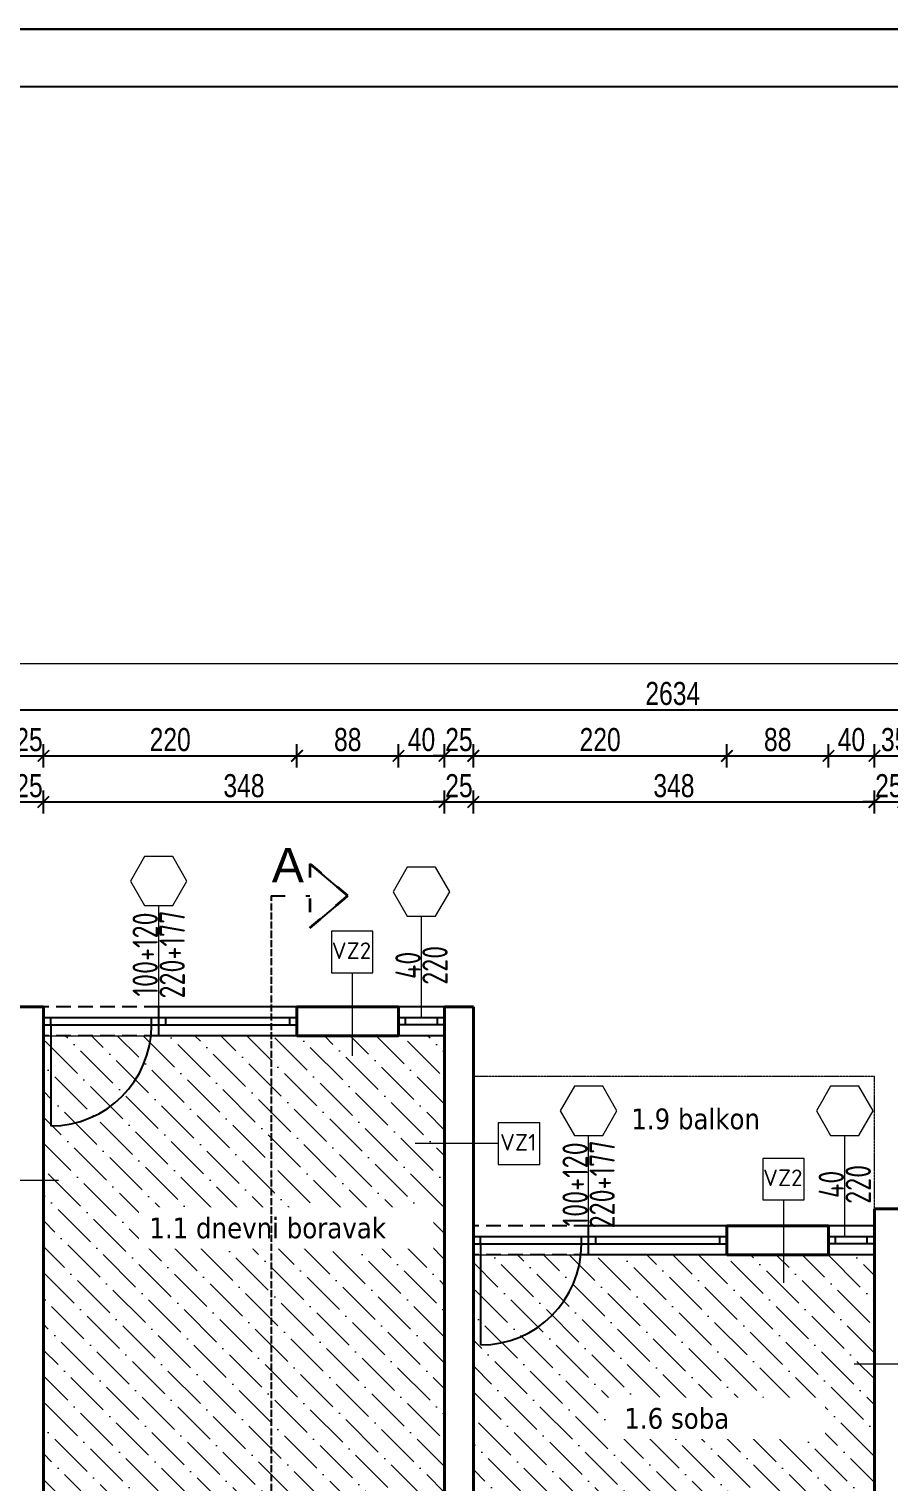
# Model space of a CAD drawing. Header units: millimetres. Extents: x 195897 to 285417, y -229751 to -116129.
# Drawn here: x 215720 to 216466, y -222088 to -220828 of the extents above; entities that cross this region are included whole.
import ezdxf
from ezdxf.enums import TextEntityAlignment as Align

# ---------------------------------------------------------------- set-up
doc = ezdxf.new("R2010")
doc.units = ezdxf.units.MM
doc.header["$PDMODE"] = 2
for name, pattern in [('ACAD_ISO03W100', [30, 12, -18]), ('HIDDEN', [0.375, 0.25, -0.125]), ('HIDDENX2', [19.05, 12.7, -6.35])]:
    doc.linetypes.add(name, pattern=pattern)
doc.layers.get('0').update_dxf_attribs({"lineweight": 0})
doc.layers.get('Defpoints').update_dxf_attribs({"color": 250, "lineweight": 0})
for name, color, linetype, lineweight in [('05-podgled-tanko', 144, 'HIDDEN', 0), ('06-hatch_grijano', 30, 'Continuous', 0), ('07-kote', 70, 'Continuous', 9), ('09-oznaka stavke', 1, 'Continuous', 0), ('5-TX', 113, 'Continuous', 5), ('Kote', 1, 'Continuous', 15), ('TP_01 - 0.50', 1, 'Continuous', 40)]:
    doc.layers.add(name, color=color, linetype=linetype, lineweight=lineweight)
doc.layers.add('Kucni_broj', color=2, linetype='Continuous', plot=False)
doc.layers.add('SAST_Linija sastavnice', color=255, linetype='Continuous', plot=False)
for name, color, linetype in [('TP_Hidden', 8, 'HIDDENX2'), ('TP_Otvori', 8, 'Continuous'), ('TP_Otvori.block', 8, 'Continuous'), ('zidovi', 1, 'Continuous')]:
    doc.layers.add(name, color=color, linetype=linetype)
doc.styles.add('isocpeur', font='isocpeur.ttf')
doc.styles.add('OPIS', font='hrcom.shx', dxfattribs={"width": 0.8, "height": 20})
doc.styles.add('tahoma10', font='tahoma.ttf', dxfattribs={"height": 2})
doc.styles.add('Tekst15', font='arial.ttf', dxfattribs={"height": 15})
doc.dimstyles.new('ISO-25', dxfattribs={"dimtxt": 20, "dimasz": 10, "dimexe": 10, "dimexo": 10, "dimgap": 4, "dimtad": 1, "dimdec": 0, "dimtxsty": 'OPIS', "dimblk": 'ARCHTICK', "dimcen": 10, "dimdle": 10, "dimadec": 0, "dimazin": 0, "dimtfac": 1, "dimtdec": 0, "dimtix": 1, "dimtmove": 0, "dimatfit": 3, "dimldrblk": 'ARCHTICK', "dimfxl": 10, "dimfxlon": 1, "dimarcsym": 0})

# ---------------------------------------------------------------- blocks, each defined once
blk = doc.blocks.new('*U664')
at = {"layer": 'TP_01 - 0.50'}
for p, q in [((0, 0), (0, -30)), ((48, 0), (48, -30))]:
    blk.add_line(p, q, dxfattribs=at)
at = {"layer": 'TP_Otvori'}
for p, q in [((0, 0), (48, 0)), ((0, -11.3), (48, -11.3)), ((7.5, -11.3), (7.5, -18.8)), ((40.5, -11.3), (40.5, -18.8)), ((0, -18.8), (48, -18.8)), ((0, -30), (48, -30))]:
    blk.add_line(p, q, dxfattribs=at)
blk = doc.blocks.new('_ArchTick')
at = {"color": 0, "linetype": 'ByBlock', "lineweight": 0, "const_width": 0.15}
blk.add_lwpolyline([(-0.5, -0.5), (0.5, 0.5)], dxfattribs=at)
blk = doc.blocks.new('*D735')
at = {"layer": '07-kote', "color": 0, "linetype": 'Continuous', "lineweight": -2, "ltscale": 0.5, "transparency": 16777216}
for p, q in [((215707.4, -221508.2), (215707.4, -221488.2)), ((215732.4, -221508.2), (215732.4, -221488.2)), ((215707.4, -221498.2), (215697.4, -221498.2)), ((215707.4, -221498.2), (215732.4, -221498.2)), ((215732.4, -221498.2), (215742.4, -221498.2))]:
    blk.add_line(p, q, dxfattribs=at)
at = {"layer": 'Defpoints', "color": 0, "linetype": 'Continuous', "ltscale": 0.5, "transparency": 16777216}
for p in [(215732.4, -221498.2), (215707.4, -221635.7), (215732.4, -221635.7)]:
    blk.add_point(p, dxfattribs=at)
at = {"layer": '07-kote', "color": 0, "linetype": 'Continuous', "lineweight": -2, "ltscale": 0.5, "transparency": 16777216, "xscale": 10, "yscale": 10, "zscale": 10}
blk.add_blockref('_ArchTick', (215707.4, -221498.2), dxfattribs=at)
at = {"layer": '07-kote', "color": 0, "linetype": 'Continuous', "lineweight": -2, "ltscale": 0.5, "transparency": 16777216, "xscale": 10, "yscale": 10, "zscale": 10, "rotation": 180}
blk.add_blockref('_ArchTick', (215732.4, -221498.2), dxfattribs=at)
at = {"layer": '07-kote', "color": 0, "linetype": 'Continuous', "lineweight": 15, "ltscale": 0.5, "transparency": 16777216, "insert": (215719.9, -221484.2), "char_height": 20, "attachment_point": 5, "style": 'OPIS'}
blk.add_mtext('25', dxfattribs=at)
blk = doc.blocks.new('*D736')
at = {"layer": '07-kote', "color": 0, "linetype": 'Continuous', "lineweight": -2, "ltscale": 0.5, "transparency": 16777216}
for p, q in [((215732.4, -221508.2), (215732.4, -221488.2)), ((216080.4, -221508.2), (216080.4, -221488.2)), ((215722.4, -221498.2), (216090.4, -221498.2))]:
    blk.add_line(p, q, dxfattribs=at)
at = {"layer": 'Defpoints', "color": 0, "linetype": 'Continuous', "ltscale": 0.5, "transparency": 16777216}
for p in [(216080.4, -221498.2), (215732.4, -221635.7), (216080.4, -221635.7)]:
    blk.add_point(p, dxfattribs=at)
at = {"layer": '07-kote', "color": 0, "linetype": 'Continuous', "lineweight": -2, "ltscale": 0.5, "transparency": 16777216, "xscale": 10, "yscale": 10, "zscale": 10, "rotation": 180}
blk.add_blockref('_ArchTick', (215732.4, -221498.2), dxfattribs=at)
at = {"layer": '07-kote', "color": 0, "linetype": 'Continuous', "lineweight": -2, "ltscale": 0.5, "transparency": 16777216, "xscale": 10, "yscale": 10, "zscale": 10}
blk.add_blockref('_ArchTick', (216080.4, -221498.2), dxfattribs=at)
at = {"layer": '07-kote', "color": 0, "linetype": 'Continuous', "lineweight": 15, "ltscale": 0.5, "transparency": 16777216, "insert": (215906.4, -221484.2), "char_height": 20, "attachment_point": 5, "style": 'OPIS'}
blk.add_mtext('348', dxfattribs=at)
blk = doc.blocks.new('*D737')
at = {"layer": '07-kote', "color": 0, "linetype": 'Continuous', "lineweight": -2, "ltscale": 0.5, "transparency": 16777216}
for p, q in [((216080.4, -221508.2), (216080.4, -221488.2)), ((216105.4, -221508.2), (216105.4, -221488.2)), ((216080.4, -221498.2), (216070.4, -221498.2)), ((216080.4, -221498.2), (216105.4, -221498.2)), ((216105.4, -221498.2), (216115.4, -221498.2))]:
    blk.add_line(p, q, dxfattribs=at)
at = {"layer": 'Defpoints', "color": 0, "linetype": 'Continuous', "ltscale": 0.5, "transparency": 16777216}
for p in [(216105.4, -221498.2), (216080.4, -221635.7), (216105.4, -221635.7)]:
    blk.add_point(p, dxfattribs=at)
at = {"layer": '07-kote', "color": 0, "linetype": 'Continuous', "lineweight": -2, "ltscale": 0.5, "transparency": 16777216, "xscale": 10, "yscale": 10, "zscale": 10}
blk.add_blockref('_ArchTick', (216080.4, -221498.2), dxfattribs=at)
at = {"layer": '07-kote', "color": 0, "linetype": 'Continuous', "lineweight": -2, "ltscale": 0.5, "transparency": 16777216, "xscale": 10, "yscale": 10, "zscale": 10, "rotation": 180}
blk.add_blockref('_ArchTick', (216105.4, -221498.2), dxfattribs=at)
at = {"layer": '07-kote', "color": 0, "linetype": 'Continuous', "lineweight": 15, "ltscale": 0.5, "transparency": 16777216, "insert": (216092.9, -221484.2), "char_height": 20, "attachment_point": 5, "style": 'OPIS'}
blk.add_mtext('25', dxfattribs=at)
blk = doc.blocks.new('*D738')
at = {"layer": '07-kote', "color": 0, "linetype": 'Continuous', "lineweight": -2, "ltscale": 0.5, "transparency": 16777216}
for p, q in [((216105.4, -221508.2), (216105.4, -221488.2)), ((216453.4, -221508.2), (216453.4, -221488.2)), ((216095.4, -221498.2), (216463.4, -221498.2))]:
    blk.add_line(p, q, dxfattribs=at)
at = {"layer": 'Defpoints', "color": 0, "linetype": 'Continuous', "ltscale": 0.5, "transparency": 16777216}
for p in [(216453.4, -221498.2), (216105.4, -221635.7), (216453.4, -221697.7)]:
    blk.add_point(p, dxfattribs=at)
at = {"layer": '07-kote', "color": 0, "linetype": 'Continuous', "lineweight": -2, "ltscale": 0.5, "transparency": 16777216, "xscale": 10, "yscale": 10, "zscale": 10, "rotation": 180}
blk.add_blockref('_ArchTick', (216105.4, -221498.2), dxfattribs=at)
at = {"layer": '07-kote', "color": 0, "linetype": 'Continuous', "lineweight": -2, "ltscale": 0.5, "transparency": 16777216, "xscale": 10, "yscale": 10, "zscale": 10}
blk.add_blockref('_ArchTick', (216453.4, -221498.2), dxfattribs=at)
at = {"layer": '07-kote', "color": 0, "linetype": 'Continuous', "lineweight": 15, "ltscale": 0.5, "transparency": 16777216, "insert": (216279.4, -221484.2), "char_height": 20, "attachment_point": 5, "style": 'OPIS'}
blk.add_mtext('348', dxfattribs=at)
blk = doc.blocks.new('*D739')
at = {"layer": '07-kote', "color": 0, "linetype": 'Continuous', "lineweight": -2, "ltscale": 0.5, "transparency": 16777216}
for p, q in [((216453.4, -221508.2), (216453.4, -221488.2)), ((216478.4, -221508.2), (216478.4, -221488.2)), ((216453.4, -221498.2), (216443.4, -221498.2)), ((216453.4, -221498.2), (216478.4, -221498.2)), ((216478.4, -221498.2), (216488.4, -221498.2))]:
    blk.add_line(p, q, dxfattribs=at)
at = {"layer": 'Defpoints', "color": 0, "linetype": 'Continuous', "ltscale": 0.5, "transparency": 16777216}
for p in [(216478.4, -221498.2), (216453.4, -221697.7), (216478.4, -221697.7)]:
    blk.add_point(p, dxfattribs=at)
at = {"layer": '07-kote', "color": 0, "linetype": 'Continuous', "lineweight": -2, "ltscale": 0.5, "transparency": 16777216, "xscale": 10, "yscale": 10, "zscale": 10}
blk.add_blockref('_ArchTick', (216453.4, -221498.2), dxfattribs=at)
at = {"layer": '07-kote', "color": 0, "linetype": 'Continuous', "lineweight": -2, "ltscale": 0.5, "transparency": 16777216, "xscale": 10, "yscale": 10, "zscale": 10, "rotation": 180}
blk.add_blockref('_ArchTick', (216478.4, -221498.2), dxfattribs=at)
at = {"layer": '07-kote', "color": 0, "linetype": 'Continuous', "lineweight": 15, "ltscale": 0.5, "transparency": 16777216, "insert": (216465.9, -221484.2), "char_height": 20, "attachment_point": 5, "style": 'OPIS'}
blk.add_mtext('25', dxfattribs=at)
blk = doc.blocks.new('*D799')
at = {"layer": '07-kote', "color": 0, "linetype": 'Continuous', "lineweight": -2, "ltscale": 0.5, "transparency": 16777216}
for p, q in [((215707.4, -221468.2), (215707.4, -221448.2)), ((215732.4, -221468.2), (215732.4, -221448.2)), ((215707.4, -221458.2), (215697.4, -221458.2)), ((215707.4, -221458.2), (215732.4, -221458.2)), ((215732.4, -221458.2), (215742.4, -221458.2))]:
    blk.add_line(p, q, dxfattribs=at)
at = {"layer": 'Defpoints', "color": 0, "linetype": 'Continuous', "ltscale": 0.5, "transparency": 16777216}
for p in [(215732.4, -221458.2), (215707.4, -221645.8), (215732.4, -221645.8)]:
    blk.add_point(p, dxfattribs=at)
at = {"layer": '07-kote', "color": 0, "linetype": 'Continuous', "lineweight": -2, "ltscale": 0.5, "transparency": 16777216, "xscale": 10, "yscale": 10, "zscale": 10}
blk.add_blockref('_ArchTick', (215707.4, -221458.2), dxfattribs=at)
at = {"layer": '07-kote', "color": 0, "linetype": 'Continuous', "lineweight": -2, "ltscale": 0.5, "transparency": 16777216, "xscale": 10, "yscale": 10, "zscale": 10, "rotation": 180}
blk.add_blockref('_ArchTick', (215732.4, -221458.2), dxfattribs=at)
at = {"layer": '07-kote', "color": 0, "linetype": 'Continuous', "lineweight": 15, "ltscale": 0.5, "transparency": 16777216, "insert": (215719.9, -221444.2), "char_height": 20, "attachment_point": 5, "style": 'OPIS'}
blk.add_mtext('25', dxfattribs=at)
blk = doc.blocks.new('*D800')
at = {"layer": '07-kote', "color": 0, "linetype": 'Continuous', "lineweight": -2, "ltscale": 0.5, "transparency": 16777216}
for p, q in [((215732.4, -221468.2), (215732.4, -221448.2)), ((215952.4, -221468.2), (215952.4, -221448.2)), ((215722.4, -221458.2), (215962.4, -221458.2))]:
    blk.add_line(p, q, dxfattribs=at)
at = {"layer": 'Defpoints', "color": 0, "linetype": 'Continuous', "ltscale": 0.5, "transparency": 16777216}
for p in [(215952.4, -221458.2), (215732.4, -221645.8), (215952.4, -221722.8)]:
    blk.add_point(p, dxfattribs=at)
at = {"layer": '07-kote', "color": 0, "linetype": 'Continuous', "lineweight": -2, "ltscale": 0.5, "transparency": 16777216, "xscale": 10, "yscale": 10, "zscale": 10, "rotation": 180}
blk.add_blockref('_ArchTick', (215732.4, -221458.2), dxfattribs=at)
at = {"layer": '07-kote', "color": 0, "linetype": 'Continuous', "lineweight": -2, "ltscale": 0.5, "transparency": 16777216, "xscale": 10, "yscale": 10, "zscale": 10}
blk.add_blockref('_ArchTick', (215952.4, -221458.2), dxfattribs=at)
at = {"layer": '07-kote', "color": 0, "linetype": 'Continuous', "lineweight": 15, "ltscale": 0.5, "transparency": 16777216, "insert": (215842.4, -221444.2), "char_height": 20, "attachment_point": 5, "style": 'OPIS'}
blk.add_mtext('220', dxfattribs=at)
blk = doc.blocks.new('*D801')
at = {"layer": '07-kote', "color": 0, "linetype": 'Continuous', "lineweight": -2, "ltscale": 0.5, "transparency": 16777216}
for p, q in [((215952.4, -221468.2), (215952.4, -221448.2)), ((216040.4, -221468.2), (216040.4, -221448.2)), ((215942.4, -221458.2), (216050.4, -221458.2))]:
    blk.add_line(p, q, dxfattribs=at)
at = {"layer": 'Defpoints', "color": 0, "linetype": 'Continuous', "ltscale": 0.5, "transparency": 16777216}
for p in [(216040.4, -221458.2), (215952.4, -221722.8), (216040.4, -221722.8)]:
    blk.add_point(p, dxfattribs=at)
at = {"layer": '07-kote', "color": 0, "linetype": 'Continuous', "lineweight": -2, "ltscale": 0.5, "transparency": 16777216, "xscale": 10, "yscale": 10, "zscale": 10, "rotation": 180}
blk.add_blockref('_ArchTick', (215952.4, -221458.2), dxfattribs=at)
at = {"layer": '07-kote', "color": 0, "linetype": 'Continuous', "lineweight": -2, "ltscale": 0.5, "transparency": 16777216, "xscale": 10, "yscale": 10, "zscale": 10}
blk.add_blockref('_ArchTick', (216040.4, -221458.2), dxfattribs=at)
at = {"layer": '07-kote', "color": 0, "linetype": 'Continuous', "lineweight": 15, "ltscale": 0.5, "transparency": 16777216, "insert": (215996.4, -221444.2), "char_height": 20, "attachment_point": 5, "style": 'OPIS'}
blk.add_mtext('88', dxfattribs=at)
blk = doc.blocks.new('*D802')
at = {"layer": '07-kote', "color": 0, "linetype": 'Continuous', "lineweight": -2, "ltscale": 0.5, "transparency": 16777216}
for p, q in [((216040.4, -221468.2), (216040.4, -221448.2)), ((216080.4, -221468.2), (216080.4, -221448.2)), ((216030.4, -221458.2), (216090.4, -221458.2))]:
    blk.add_line(p, q, dxfattribs=at)
at = {"layer": 'Defpoints', "color": 0, "linetype": 'Continuous', "ltscale": 0.5, "transparency": 16777216}
for p in [(216080.4, -221458.2), (216080.4, -221645.8), (216040.4, -221722.8)]:
    blk.add_point(p, dxfattribs=at)
at = {"layer": '07-kote', "color": 0, "linetype": 'Continuous', "lineweight": -2, "ltscale": 0.5, "transparency": 16777216, "xscale": 10, "yscale": 10, "zscale": 10, "rotation": 180}
blk.add_blockref('_ArchTick', (216040.4, -221458.2), dxfattribs=at)
at = {"layer": '07-kote', "color": 0, "linetype": 'Continuous', "lineweight": -2, "ltscale": 0.5, "transparency": 16777216, "xscale": 10, "yscale": 10, "zscale": 10}
blk.add_blockref('_ArchTick', (216080.4, -221458.2), dxfattribs=at)
at = {"layer": '07-kote', "color": 0, "linetype": 'Continuous', "lineweight": 15, "ltscale": 0.5, "transparency": 16777216, "insert": (216060.4, -221444.2), "char_height": 20, "attachment_point": 5, "style": 'OPIS'}
blk.add_mtext('40', dxfattribs=at)
blk = doc.blocks.new('*D803')
at = {"layer": '07-kote', "color": 0, "linetype": 'Continuous', "lineweight": -2, "ltscale": 0.5, "transparency": 16777216}
for p, q in [((216080.4, -221468.2), (216080.4, -221448.2)), ((216105.4, -221468.2), (216105.4, -221448.2)), ((216080.4, -221458.2), (216070.4, -221458.2)), ((216080.4, -221458.2), (216105.4, -221458.2)), ((216105.4, -221458.2), (216115.4, -221458.2))]:
    blk.add_line(p, q, dxfattribs=at)
at = {"layer": 'Defpoints', "color": 0, "linetype": 'Continuous', "ltscale": 0.5, "transparency": 16777216}
for p in [(216105.4, -221458.2), (216080.4, -221645.8), (216105.4, -221645.8)]:
    blk.add_point(p, dxfattribs=at)
at = {"layer": '07-kote', "color": 0, "linetype": 'Continuous', "lineweight": -2, "ltscale": 0.5, "transparency": 16777216, "xscale": 10, "yscale": 10, "zscale": 10}
blk.add_blockref('_ArchTick', (216080.4, -221458.2), dxfattribs=at)
at = {"layer": '07-kote', "color": 0, "linetype": 'Continuous', "lineweight": -2, "ltscale": 0.5, "transparency": 16777216, "xscale": 10, "yscale": 10, "zscale": 10, "rotation": 180}
blk.add_blockref('_ArchTick', (216105.4, -221458.2), dxfattribs=at)
at = {"layer": '07-kote', "color": 0, "linetype": 'Continuous', "lineweight": 15, "ltscale": 0.5, "transparency": 16777216, "insert": (216092.9, -221444.2), "char_height": 20, "attachment_point": 5, "style": 'OPIS'}
blk.add_mtext('25', dxfattribs=at)
blk = doc.blocks.new('*D804')
at = {"layer": '07-kote', "color": 0, "linetype": 'Continuous', "lineweight": -2, "ltscale": 0.5, "transparency": 16777216}
for p, q in [((216453.4, -221468.2), (216453.4, -221448.2)), ((216488.4, -221468.2), (216488.4, -221448.2)), ((216443.4, -221458.2), (216498.4, -221458.2))]:
    blk.add_line(p, q, dxfattribs=at)
at = {"layer": 'Defpoints', "color": 0, "linetype": 'Continuous', "ltscale": 0.5, "transparency": 16777216}
for p in [(216488.4, -221458.2), (216453.4, -221707.8), (216488.4, -222058)]:
    blk.add_point(p, dxfattribs=at)
at = {"layer": '07-kote', "color": 0, "linetype": 'Continuous', "lineweight": -2, "ltscale": 0.5, "transparency": 16777216, "xscale": 10, "yscale": 10, "zscale": 10, "rotation": 180}
blk.add_blockref('_ArchTick', (216453.4, -221458.2), dxfattribs=at)
at = {"layer": '07-kote', "color": 0, "linetype": 'Continuous', "lineweight": -2, "ltscale": 0.5, "transparency": 16777216, "xscale": 10, "yscale": 10, "zscale": 10}
blk.add_blockref('_ArchTick', (216488.4, -221458.2), dxfattribs=at)
at = {"layer": '07-kote', "color": 0, "linetype": 'Continuous', "lineweight": 15, "ltscale": 0.5, "transparency": 16777216, "insert": (216470.9, -221444.2), "char_height": 20, "attachment_point": 5, "style": 'OPIS'}
blk.add_mtext('35', dxfattribs=at)
blk = doc.blocks.new('*D1176')
at = {"layer": '07-kote', "color": 0, "linetype": 'ByBlock', "lineweight": -2, "ltscale": 5, "transparency": 16777216}
for p, q in [((216105.4, -221468.2), (216105.4, -221448.2)), ((216325.4, -221468.2), (216325.4, -221448.2)), ((216095.4, -221458.2), (216335.4, -221458.2))]:
    blk.add_line(p, q, dxfattribs=at)
at = {"layer": 'Defpoints', "color": 0, "linetype": 'ByBlock', "ltscale": 5, "transparency": 16777216}
for p in [(216325.4, -221458.2), (216105.4, -221645.8), (216325.4, -221866)]:
    blk.add_point(p, dxfattribs=at)
at = {"layer": '07-kote', "color": 0, "linetype": 'ByBlock', "lineweight": -2, "ltscale": 5, "transparency": 16777216, "xscale": 10, "yscale": 10, "zscale": 10, "rotation": 180}
blk.add_blockref('_ArchTick', (216105.4, -221458.2), dxfattribs=at)
at = {"layer": '07-kote', "color": 0, "linetype": 'ByBlock', "lineweight": -2, "ltscale": 5, "transparency": 16777216, "xscale": 10, "yscale": 10, "zscale": 10}
blk.add_blockref('_ArchTick', (216325.4, -221458.2), dxfattribs=at)
at = {"layer": '07-kote', "color": 0, "linetype": 'ByBlock', "ltscale": 5, "transparency": 16777216, "insert": (216215.4, -221444.2), "char_height": 20, "attachment_point": 5, "style": 'OPIS'}
blk.add_mtext('220', dxfattribs=at)
blk = doc.blocks.new('*D1177')
at = {"layer": '07-kote', "color": 0, "linetype": 'ByBlock', "lineweight": -2, "ltscale": 5, "transparency": 16777216}
for p, q in [((216325.4, -221468.2), (216325.4, -221448.2)), ((216413.4, -221468.2), (216413.4, -221448.2)), ((216315.4, -221458.2), (216423.4, -221458.2))]:
    blk.add_line(p, q, dxfattribs=at)
at = {"layer": 'Defpoints', "color": 0, "linetype": 'ByBlock', "ltscale": 5, "transparency": 16777216}
for p in [(216413.4, -221458.2), (216325.4, -221866), (216413.4, -221866)]:
    blk.add_point(p, dxfattribs=at)
at = {"layer": '07-kote', "color": 0, "linetype": 'ByBlock', "lineweight": -2, "ltscale": 5, "transparency": 16777216, "xscale": 10, "yscale": 10, "zscale": 10, "rotation": 180}
blk.add_blockref('_ArchTick', (216325.4, -221458.2), dxfattribs=at)
at = {"layer": '07-kote', "color": 0, "linetype": 'ByBlock', "lineweight": -2, "ltscale": 5, "transparency": 16777216, "xscale": 10, "yscale": 10, "zscale": 10}
blk.add_blockref('_ArchTick', (216413.4, -221458.2), dxfattribs=at)
at = {"layer": '07-kote', "color": 0, "linetype": 'ByBlock', "ltscale": 5, "transparency": 16777216, "insert": (216369.4, -221444.2), "char_height": 20, "attachment_point": 5, "style": 'OPIS'}
blk.add_mtext('88', dxfattribs=at)
blk = doc.blocks.new('*D1178')
at = {"layer": '07-kote', "color": 0, "linetype": 'ByBlock', "lineweight": -2, "ltscale": 5, "transparency": 16777216}
for p, q in [((216413.4, -221468.2), (216413.4, -221448.2)), ((216453.4, -221468.2), (216453.4, -221448.2)), ((216403.4, -221458.2), (216463.4, -221458.2))]:
    blk.add_line(p, q, dxfattribs=at)
at = {"layer": 'Defpoints', "color": 0, "linetype": 'ByBlock', "ltscale": 5, "transparency": 16777216}
for p in [(216453.4, -221458.2), (216453.4, -221858.5), (216413.4, -221866)]:
    blk.add_point(p, dxfattribs=at)
at = {"layer": '07-kote', "color": 0, "linetype": 'ByBlock', "lineweight": -2, "ltscale": 5, "transparency": 16777216, "xscale": 10, "yscale": 10, "zscale": 10, "rotation": 180}
blk.add_blockref('_ArchTick', (216413.4, -221458.2), dxfattribs=at)
at = {"layer": '07-kote', "color": 0, "linetype": 'ByBlock', "lineweight": -2, "ltscale": 5, "transparency": 16777216, "xscale": 10, "yscale": 10, "zscale": 10}
blk.add_blockref('_ArchTick', (216453.4, -221458.2), dxfattribs=at)
at = {"layer": '07-kote', "color": 0, "linetype": 'ByBlock', "ltscale": 5, "transparency": 16777216, "insert": (216433.4, -221444.2), "char_height": 20, "attachment_point": 5, "style": 'OPIS'}
blk.add_mtext('40', dxfattribs=at)
blk = doc.blocks.new('*D1183')
at = {"layer": '07-kote', "color": 0, "linetype": 'ByBlock', "lineweight": -2, "ltscale": 5, "transparency": 16777216}
for p, q in [((214951.4, -221418.2), (217605.4, -221418.2)), ((214961.4, -221428.2), (214961.4, -221408.2)), ((217595.4, -221428.2), (217595.4, -221408.2))]:
    blk.add_line(p, q, dxfattribs=at)
at = {"layer": 'Defpoints', "color": 0, "linetype": 'ByBlock', "ltscale": 5, "transparency": 16777216}
for p in [(217595.4, -221418.2), (214961.4, -222184), (217595.4, -222184)]:
    blk.add_point(p, dxfattribs=at)
at = {"layer": '07-kote', "color": 0, "linetype": 'ByBlock', "lineweight": -2, "ltscale": 5, "transparency": 16777216, "xscale": 10, "yscale": 10, "zscale": 10, "rotation": 180}
blk.add_blockref('_ArchTick', (214961.4, -221418.2), dxfattribs=at)
at = {"layer": '07-kote', "color": 0, "linetype": 'ByBlock', "lineweight": -2, "ltscale": 5, "transparency": 16777216, "xscale": 10, "yscale": 10, "zscale": 10}
blk.add_blockref('_ArchTick', (217595.4, -221418.2), dxfattribs=at)
at = {"layer": '07-kote', "color": 0, "linetype": 'ByBlock', "ltscale": 5, "transparency": 16777216, "insert": (216278.4, -221404.2), "char_height": 20, "attachment_point": 5, "style": 'OPIS'}
blk.add_mtext('2634', dxfattribs=at)
blk = doc.blocks.new('*D1216')
at = {"layer": '07-kote', "color": 0, "linetype": 'ByBlock', "lineweight": -2, "ltscale": 5, "transparency": 16777216}
for p, q in [((217851, -221676), (217851, -221666)), ((217841, -221676), (217861, -221676)), ((217851, -221676), (217851, -221701)), ((217841, -221701), (217861, -221701)), ((217851, -221701), (217851, -221711))]:
    blk.add_line(p, q, dxfattribs=at)
at = {"layer": 'Defpoints', "color": 0, "linetype": 'ByBlock', "ltscale": 5, "transparency": 16777216}
for p in [(216040.4, -221676), (216040.4, -221701), (217851, -221701)]:
    blk.add_point(p, dxfattribs=at)
at = {"layer": '07-kote', "color": 0, "linetype": 'ByBlock', "lineweight": -2, "ltscale": 5, "transparency": 16777216, "xscale": 10, "yscale": 10, "zscale": 10}
for p, rotation in [((217851, -221676), 270), ((217851, -221701), 90)]:
    blk.add_blockref('_ArchTick', p, dxfattribs=dict(at, rotation=rotation))
at = {"layer": '07-kote', "color": 0, "linetype": 'ByBlock', "ltscale": 5, "transparency": 16777216, "insert": (217837, -221688.5), "char_height": 20, "attachment_point": 5, "rotation": 90, "style": 'OPIS'}
blk.add_mtext('25', dxfattribs=at)
blk = doc.blocks.new('*D1217')
at = {"layer": '07-kote', "color": 0, "linetype": 'ByBlock', "lineweight": -2, "ltscale": 5, "transparency": 16777216}
for p, q in [((217851, -221691), (217851, -221876)), ((217841, -221701), (217861, -221701)), ((217841, -221866), (217861, -221866))]:
    blk.add_line(p, q, dxfattribs=at)
at = {"layer": 'Defpoints', "color": 0, "linetype": 'ByBlock', "ltscale": 5, "transparency": 16777216}
for p in [(216040.4, -221701), (216413.4, -221866), (217851, -221866)]:
    blk.add_point(p, dxfattribs=at)
at = {"layer": '07-kote', "color": 0, "linetype": 'ByBlock', "lineweight": -2, "ltscale": 5, "transparency": 16777216, "xscale": 10, "yscale": 10, "zscale": 10}
for p, rotation in [((217851, -221701), 90), ((217851, -221866), 270)]:
    blk.add_blockref('_ArchTick', p, dxfattribs=dict(at, rotation=rotation))
at = {"layer": '07-kote', "color": 0, "linetype": 'ByBlock', "ltscale": 5, "transparency": 16777216, "insert": (217837, -221783.5), "char_height": 20, "attachment_point": 5, "rotation": 90, "style": 'OPIS'}
blk.add_mtext('165', dxfattribs=at)
blk = doc.blocks.new('*D1218')
at = {"layer": '07-kote', "color": 0, "linetype": 'ByBlock', "lineweight": -2, "ltscale": 5, "transparency": 16777216}
for p, q in [((217851, -221866), (217851, -221856)), ((217841, -221866), (217861, -221866)), ((217851, -221866), (217851, -221891)), ((217841, -221891), (217861, -221891)), ((217851, -221891), (217851, -221901))]:
    blk.add_line(p, q, dxfattribs=at)
at = {"layer": 'Defpoints', "color": 0, "linetype": 'ByBlock', "ltscale": 5, "transparency": 16777216}
for p in [(216413.4, -221866), (216413.4, -221891), (217851, -221891)]:
    blk.add_point(p, dxfattribs=at)
at = {"layer": '07-kote', "color": 0, "linetype": 'ByBlock', "lineweight": -2, "ltscale": 5, "transparency": 16777216, "xscale": 10, "yscale": 10, "zscale": 10}
for p, rotation in [((217851, -221866), 270), ((217851, -221891), 90)]:
    blk.add_blockref('_ArchTick', p, dxfattribs=dict(at, rotation=rotation))
at = {"layer": '07-kote', "color": 0, "linetype": 'ByBlock', "ltscale": 5, "transparency": 16777216, "insert": (217837, -221878.5), "char_height": 20, "attachment_point": 5, "rotation": 90, "style": 'OPIS'}
blk.add_mtext('25', dxfattribs=at)
blk = doc.blocks.new('*D1219')
at = {"layer": '07-kote', "color": 0, "linetype": 'ByBlock', "lineweight": -2, "ltscale": 5, "transparency": 16777216}
for p, q in [((217851, -221881), (217851, -221972)), ((217841, -221891), (217861, -221891)), ((217841, -221962), (217861, -221962))]:
    blk.add_line(p, q, dxfattribs=at)
at = {"layer": 'Defpoints', "color": 0, "linetype": 'ByBlock', "ltscale": 5, "transparency": 16777216}
for p in [(216413.4, -221891), (217071.4, -221962), (217851, -221962)]:
    blk.add_point(p, dxfattribs=at)
at = {"layer": '07-kote', "color": 0, "linetype": 'ByBlock', "lineweight": -2, "ltscale": 5, "transparency": 16777216, "xscale": 10, "yscale": 10, "zscale": 10}
for p, rotation in [((217851, -221891), 90), ((217851, -221962), 270)]:
    blk.add_blockref('_ArchTick', p, dxfattribs=dict(at, rotation=rotation))
at = {"layer": '07-kote', "color": 0, "linetype": 'ByBlock', "ltscale": 5, "transparency": 16777216, "insert": (217837, -221926.5), "char_height": 20, "attachment_point": 5, "rotation": 90, "style": 'OPIS'}
blk.add_mtext('71', dxfattribs=at)
blk = doc.blocks.new('*D1231')
at = {"layer": '07-kote', "color": 0, "linetype": 'ByBlock', "lineweight": -2, "ltscale": 5, "transparency": 16777216}
for p, q in [((217891, -221666), (217891, -221876)), ((217881, -221676), (217901, -221676)), ((217881, -221866), (217901, -221866))]:
    blk.add_line(p, q, dxfattribs=at)
at = {"layer": 'Defpoints', "color": 0, "linetype": 'ByBlock', "ltscale": 5, "transparency": 16777216}
for p in [(216105.4, -221676), (216105.4, -221866), (217891, -221866)]:
    blk.add_point(p, dxfattribs=at)
at = {"layer": '07-kote', "color": 0, "linetype": 'ByBlock', "lineweight": -2, "ltscale": 5, "transparency": 16777216, "xscale": 10, "yscale": 10, "zscale": 10}
for p, rotation in [((217891, -221676), 90), ((217891, -221866), 270)]:
    blk.add_blockref('_ArchTick', p, dxfattribs=dict(at, rotation=rotation))
at = {"layer": '07-kote', "color": 0, "linetype": 'ByBlock', "ltscale": 5, "transparency": 16777216, "insert": (217877, -221771), "char_height": 20, "attachment_point": 5, "rotation": 90, "style": 'OPIS'}
blk.add_mtext('190', dxfattribs=at)
blk = doc.blocks.new('*D1232')
at = {"layer": '07-kote', "color": 0, "linetype": 'ByBlock', "lineweight": -2, "ltscale": 5, "transparency": 16777216}
for p, q in [((217891, -221856), (217891, -222068)), ((217881, -221866), (217901, -221866)), ((217881, -222058), (217901, -222058))]:
    blk.add_line(p, q, dxfattribs=at)
at = {"layer": 'Defpoints', "color": 0, "linetype": 'ByBlock', "ltscale": 5, "transparency": 16777216}
for p in [(216105.4, -221866), (216478.4, -222058), (217891, -222058)]:
    blk.add_point(p, dxfattribs=at)
at = {"layer": '07-kote', "color": 0, "linetype": 'ByBlock', "lineweight": -2, "ltscale": 5, "transparency": 16777216, "xscale": 10, "yscale": 10, "zscale": 10}
for p, rotation in [((217891, -221866), 90), ((217891, -222058), 270)]:
    blk.add_blockref('_ArchTick', p, dxfattribs=dict(at, rotation=rotation))
at = {"layer": '07-kote', "color": 0, "linetype": 'ByBlock', "ltscale": 5, "transparency": 16777216, "insert": (217877, -221962), "char_height": 20, "attachment_point": 5, "rotation": 90, "style": 'OPIS'}
blk.add_mtext('192', dxfattribs=at)
blk = doc.blocks.new('*D1246')
at = {"layer": '07-kote', "color": 0, "linetype": 'ByBlock', "lineweight": -2, "ltscale": 5, "transparency": 16777216}
for p, q in [((217931, -221666), (217931, -221973)), ((217921, -221676), (217941, -221676)), ((217921, -221963), (217941, -221963))]:
    blk.add_line(p, q, dxfattribs=at)
at = {"layer": 'Defpoints', "color": 0, "linetype": 'ByBlock', "ltscale": 5, "transparency": 16777216}
for p in [(216105.4, -221676), (217595.4, -221963), (217931, -221963)]:
    blk.add_point(p, dxfattribs=at)
at = {"layer": '07-kote', "color": 0, "linetype": 'ByBlock', "lineweight": -2, "ltscale": 5, "transparency": 16777216, "xscale": 10, "yscale": 10, "zscale": 10}
for p, rotation in [((217931, -221676), 90), ((217931, -221963), 270)]:
    blk.add_blockref('_ArchTick', p, dxfattribs=dict(at, rotation=rotation))
at = {"layer": '07-kote', "color": 0, "linetype": 'ByBlock', "ltscale": 5, "transparency": 16777216, "insert": (217917, -221819.5), "char_height": 20, "attachment_point": 5, "rotation": 90, "style": 'OPIS'}
blk.add_mtext('287', dxfattribs=at)
blk = doc.blocks.new('*D1257')
at = {"layer": '07-kote', "color": 0, "linetype": 'ByBlock', "lineweight": -2, "ltscale": 5, "transparency": 16777216}
for p, q in [((217971, -221666), (217971, -221973)), ((217961, -221676), (217981, -221676)), ((217961, -221963), (217981, -221963))]:
    blk.add_line(p, q, dxfattribs=at)
at = {"layer": 'Defpoints', "color": 0, "linetype": 'ByBlock', "ltscale": 5, "transparency": 16777216}
for p in [(216105.4, -221676), (217595.4, -221963), (217971, -221963)]:
    blk.add_point(p, dxfattribs=at)
at = {"layer": '07-kote', "color": 0, "linetype": 'ByBlock', "lineweight": -2, "ltscale": 5, "transparency": 16777216, "xscale": 10, "yscale": 10, "zscale": 10}
for p, rotation in [((217971, -221676), 90), ((217971, -221963), 270)]:
    blk.add_blockref('_ArchTick', p, dxfattribs=dict(at, rotation=rotation))
at = {"layer": '07-kote', "color": 0, "linetype": 'ByBlock', "ltscale": 5, "transparency": 16777216, "insert": (217957, -221819.5), "char_height": 20, "attachment_point": 5, "rotation": 90, "style": 'OPIS'}
blk.add_mtext('287', dxfattribs=at)
blk = doc.blocks.new('*U649')
at = {"ltscale": 0.1}
blk.add_line((-0.125, 0.375), (-0.625, 0.375), dxfattribs=at)
blk.add_lwpolyline([(0.125, 0.5), (0.125, 0.25), (-0.125, 0.25), (-0.125, 0.5)], close=True, dxfattribs=at)
at = {"style": 'isocpeur'}
blk.add_attdef('sl', text='', height=0.1, dxfattribs=at).set_placement((0.005, 0.3336), align=Align.CENTER)
blk = doc.blocks.new('*U65')
at = {"ltscale": 0.1}
blk.add_line((0.125, 0.375), (0.625, 0.375), dxfattribs=at)
blk.add_lwpolyline([(-0.125, 0.25), (-0.125, 0.5), (0.125, 0.5), (0.125, 0.25)], close=True, dxfattribs=at)
at = {"style": 'isocpeur'}
blk.add_attdef('sl', text='', height=0.1, dxfattribs=at).set_placement((0.005, 0.3336), align=Align.CENTER)
blk = doc.blocks.new('*U64')
at = {"ltscale": 0.1}
blk.add_line((0, 0.25), (0, -0.25), dxfattribs=at)
blk.add_lwpolyline([(-0.125, 0.5), (0.125, 0.5), (0.125, 0.25), (-0.125, 0.25)], close=True, dxfattribs=at)
at = {"style": 'isocpeur'}
blk.add_attdef('sl', text='', height=0.1, dxfattribs=at).set_placement((0.005, 0.3336), align=Align.CENTER)
blk = doc.blocks.new('*U1891')
blk.add_lwpolyline([(0, 31), (0, -59.2)])
blk.add_lwpolyline([(-12.6, -59.2), (-25.2, -81), (-12.6, -102.9), (12.6, -102.9), (25.2, -81), (12.6, -59.2)], close=True)
at = {"style": 'isocpeur', "width": 0.75}
for tag, p in [('VIS', (-12, -15.6)), ('SIR', (12, -15.6))]:
    blk.add_attdef(tag, text='', height=15, rotation=270, dxfattribs=at).set_placement(p, align=Align.MIDDLE)
blk.add_attdef('BR', text='', height=20, rotation=180, dxfattribs=at).set_placement((0, -81), align=Align.MIDDLE_CENTER)

msp = doc.modelspace()

# ---------------------------------------------------------------- hatches: boundary and pattern name
at = {"layer": '06-hatch_grijano'}
h = msp.add_hatch(dxfattribs=at)
h.set_pattern_fill('ANSI36', color=256, scale=5, angle=270, style=0)
h.paths.add_polyline_path([(215732.4, -221701), (216080.4, -221701), (216080.4, -222201), (215732.4, -222201)])
h.paths.add_polyline_path([(215817, -221887.1), (216035.6, -221887.1), (216035.6, -221848.3), (215817, -221848.3)], flags=24)
h = msp.add_hatch(dxfattribs=at)
h.set_pattern_fill('ANSI36', color=256, scale=5, angle=270, style=0)
h.paths.add_polyline_path([(216105.4, -221891), (216453.4, -221891), (216453.4, -222201), (216105.4, -222201)])
h.paths.add_polyline_path([(216225.1, -222052.3), (216335.3, -222052.3), (216335.3, -222013.5), (216225.1, -222013.5)], flags=24)

# ---------------------------------------------------------------- linework, layer by layer
at = {"layer": '05-podgled-tanko'}
for p in [(216105.4, -221736), (216453.4, -221851)]:
    msp.add_line(p, (216453.4, -221736), dxfattribs=at).dxf.unprotected_set("ltscale", 0)
at = {"layer": 'Defpoints', "linetype": 'ByBlock', "ltscale": 5}
for points in [[(214741.4, -221378.2), (217971, -221378.2)], [(214741.4, -221418.2), (217971, -221418.2)], [(214741.4, -221458.2), (217971, -221458.2)], [(214741.4, -221498.2), (217971, -221498.2)]]:
    msp.add_lwpolyline(points, dxfattribs=at)
at = {"layer": 'TP_01 - 0.50'}
for p, q in [((215707.4, -221676), (215732.4, -221676)), ((215732.4, -222201), (215732.4, -221676)), ((215952.4, -221676), (216040.4, -221676)), ((215952.4, -221701), (215952.4, -221676)), ((216040.4, -221676), (216040.4, -221701)), ((216080.4, -222201), (216080.4, -221676)), ((216080.4, -221676), (216105.4, -221676)), ((216105.4, -222201), (216105.4, -221676)), ((215952.4, -221701), (216040.4, -221701)), ((216453.4, -221866), (216453.4, -221851)), ((216453.4, -221851), (216478.4, -221851)), ((216325.4, -221866), (216413.4, -221866)), ((216325.4, -221891), (216325.4, -221866)), ((216413.4, -221891), (216413.4, -221866)), ((216453.4, -221891), (216453.4, -221866)), ((216325.4, -221891), (216413.4, -221891)), ((216453.4, -222201), (216453.4, -221891))]:
    msp.add_line(p, q, dxfattribs=at)
at = {"layer": 'TP_Hidden'}
for p, q in [((215832.4, -221676), (215732.4, -221676)), ((215832.4, -221701), (215732.4, -221701)), ((216205.4, -221866), (216105.4, -221866)), ((216205.4, -221891), (216105.4, -221891))]:
    msp.add_line(p, q, dxfattribs=at)
at = {"layer": 'TP_Otvori'}
for p, q in [((215832.4, -221701), (215832.4, -221676)), ((215952.4, -221676), (215832.4, -221676)), ((215832.4, -221685.4), (215732.4, -221685.4)), ((215832.4, -221691.7), (215732.4, -221691.7)), ((215738.7, -221691.7), (215738.7, -221685.4)), ((215738.7, -221691.7), (215738.7, -221779.2)), ((215826.2, -221691.7), (215826.2, -221685.4)), ((215952.4, -221685.4), (215832.4, -221685.4)), ((215952.4, -221691.7), (215832.4, -221691.7)), ((215838.7, -221691.7), (215838.7, -221685.4)), ((215946.2, -221691.7), (215946.2, -221685.4)), ((215952.4, -221701), (215832.4, -221701)), ((216205.4, -221891), (216205.4, -221866)), ((216325.4, -221866), (216205.4, -221866)), ((216205.4, -221875.4), (216105.4, -221875.4)), ((216205.4, -221881.7), (216105.4, -221881.7)), ((216111.7, -221881.7), (216111.7, -221875.4)), ((216111.7, -221881.7), (216111.7, -221969.2)), ((216199.2, -221881.7), (216199.2, -221875.4)), ((216325.4, -221875.4), (216205.4, -221875.4)), ((216325.4, -221881.7), (216205.4, -221881.7)), ((216211.7, -221881.7), (216211.7, -221875.4)), ((216319.2, -221881.7), (216319.2, -221875.4)), ((216325.4, -221891), (216205.4, -221891))]:
    msp.add_line(p, q, dxfattribs=at)
for centre in [(215738.7, -221691.7), (216111.7, -221881.7)]:
    msp.add_arc(centre, 87.5, 270, 0, dxfattribs=at)
at = {"layer": 'zidovi'}
for q in [(215963.6, -221551.8), (215963.6, -221607.4)]:
    msp.add_line((215996.5, -221579.6), q, dxfattribs=at)
at = {"layer": 'zidovi', "linetype": 'ACAD_ISO03W100'}
msp.add_line((215930.1, -221579.6), (215963.6, -221579.6), dxfattribs=at)
at = {"layer": 'zidovi', "linetype": 'ACAD_ISO03W100', "lineweight": 35}
msp.add_lwpolyline([(215996.5, -221579.6), (215963.6, -221551.8), (215963.6, -221607.4), (215996.5, -221579.6)], dxfattribs=at)

# ---------------------------------------------------------------- block references
at = {"layer": '09-oznaka stavke', "linetype": 'HIDDEN', "ltscale": 50}
ref = msp.add_blockref('*U1891', (215832.4, -221645.8), dxfattribs=dict(at, xscale=0.9750000000000001, yscale=0.9750000000000001, zscale=0.9750000000000001, rotation=180.0017924477389))
ref.add_attrib('SIR', '100+120', dxfattribs={"layer": '0', "height": 22, "rotation": 90.0018, "style": 'isocpeur', "width": 0.75}).set_placement((215820.7, -221630.5), align=Align.MIDDLE)
ref.add_attrib('VIS', '220+177', dxfattribs={"layer": '0', "height": 22, "rotation": 90.0018, "style": 'isocpeur', "width": 0.75}).set_placement((215844.1, -221630.5), align=Align.MIDDLE)
ref = msp.add_blockref('*U1891', (216060.4, -221655.1), dxfattribs=dict(at, xscale=0.9750000000000001, yscale=0.9750000000000001, zscale=0.9750000000000001, rotation=180.0017924477389))
ref.add_attrib('SIR', '40', dxfattribs={"layer": '0', "height": 22, "rotation": 90.0018, "style": 'isocpeur', "width": 0.75}).set_placement((216048.7, -221639.9), align=Align.MIDDLE)
ref.add_attrib('VIS', '220', dxfattribs={"layer": '0', "height": 22, "rotation": 90.0018, "style": 'isocpeur', "width": 0.75}).set_placement((216072.1, -221639.9), align=Align.MIDDLE)
at = {"layer": '5-TX'}
ref = msp.add_blockref('*U64', (216000.3, -221682.4), dxfattribs=dict(at, xscale=-144.0000000000024, yscale=144.0000000000024, zscale=144.0000000000024, rotation=0.0001386217754983932))
ref.add_attrib('sl', 'VZ2', dxfattribs={"layer": '0', "height": 14.4, "rotation": 0.0001, "style": 'isocpeur'}).set_placement((215999.6, -221634.4), align=Align.CENTER)
ref = msp.add_blockref('*U65', (216145, -221848.6), dxfattribs=dict(at, xscale=-144.0000000000024, yscale=144.0000000000024, zscale=144.0000000000024, rotation=0.0001386217754983932))
ref.add_attrib('sl', 'VZ1', dxfattribs={"layer": '0', "height": 14.4, "rotation": 0.0001, "style": 'isocpeur'}).set_placement((216144.3, -221800.6), align=Align.CENTER)
ref = msp.add_blockref('*U649', (215655.5, -221880.2), dxfattribs=dict(at, xscale=-144.0000000000024, yscale=144.0000000000024, zscale=144.0000000000024, rotation=0.0001386217754983932))
ref.add_attrib('sl', 'VZ1', dxfattribs={"layer": '0', "height": 14.4, "rotation": 0.0001, "style": 'isocpeur'}).set_placement((215654.8, -221832.2), align=Align.CENTER)
ref = msp.add_blockref('*U64', (216374.5, -221879.4), dxfattribs=dict(at, xscale=-144.0000000000024, yscale=144.0000000000024, zscale=144.0000000000024, rotation=0.0001386217754983932))
ref.add_attrib('sl', 'VZ2', dxfattribs={"layer": '0', "height": 14.4, "rotation": 0.0001, "style": 'isocpeur'}).set_placement((216373.8, -221831.4), align=Align.CENTER)
ref = msp.add_blockref('*U65', (216525.7, -222039.8), dxfattribs=dict(at, xscale=-144.0000000000024, yscale=144.0000000000024, zscale=144.0000000000024, rotation=0.0001386217754983932))
ref.add_attrib('sl', 'VZ1', dxfattribs={"layer": '0', "height": 14.4, "rotation": 0.0001, "style": 'isocpeur'}).set_placement((216525, -221991.8), align=Align.CENTER)
at = {"layer": 'TP_Otvori.block', "xscale": 0.8333333856529689, "yscale": 0.8333333856529689, "zscale": 0.8333333856529689, "rotation": 180}
for p in [(216080.4, -221701), (216453.4, -221891)]:
    msp.add_blockref('*U664', p, dxfattribs=at)

# ---------------------------------------------------------------- texts
at = {"layer": '07-kote', "linetype": 'ByBlock', "ltscale": 5, "insert": (216242.4, -221764.1), "char_height": 18, "attachment_point": 1, "style": 'tahoma10', "bg_fill": 2}
msp.add_mtext_dynamic_manual_height_columns('1.9 balkon ', width=171.793, gutter_width=10, heights=[2.54], dxfattribs=at)
at = {"layer": 'Kote', "insert": (215930.5, -221538), "char_height": 30, "width": 9972.386, "attachment_point": 1, "style": 'Tekst15'}
msp.add_mtext('\\A1;A', dxfattribs=at)

# ---------------------------------------------------------------- dimensions: what is measured, and where the dimension line sits
at = {"layer": '07-kote', "linetype": 'Continuous', "lineweight": 15, "ltscale": 0.5}
for base, p1, p2, picture, middle in [((215732.4, -221458.2), (215707.4, -221645.8), (215732.4, -221645.8), '*D799', (215719.9, -221444.2)), ((215952.4, -221458.2), (215732.4, -221645.8), (215952.4, -221722.8), '*D800', (215842.4, -221444.2)), ((216040.4, -221458.2), (215952.4, -221722.8), (216040.4, -221722.8), '*D801', (215996.4, -221444.2)), ((216080.4, -221458.2), (216040.4, -221722.8), (216080.4, -221645.8), '*D802', (216060.4, -221444.2)), ((216105.4, -221458.2), (216080.4, -221645.8), (216105.4, -221645.8), '*D803', (216092.9, -221444.2)), ((216488.4, -221458.2), (216453.4, -221707.8), (216488.4, -222058), '*D804', (216470.9, -221444.2)), ((215732.4, -221498.2), (215707.4, -221635.7), (215732.4, -221635.7), '*D735', (215719.9, -221484.2)), ((216080.4, -221498.2), (215732.4, -221635.7), (216080.4, -221635.7), '*D736', (215906.4, -221484.2)), ((216105.4, -221498.2), (216080.4, -221635.7), (216105.4, -221635.7), '*D737', (216092.9, -221484.2)), ((216453.4, -221498.2), (216105.4, -221635.7), (216453.4, -221697.7), '*D738', (216279.4, -221484.2)), ((216478.4, -221498.2), (216453.4, -221697.7), (216478.4, -221697.7), '*D739', (216465.9, -221484.2))]:
    dim = msp.add_linear_dim(base=base, p1=p1, p2=p2, dimstyle='ISO-25', override={"dimtmove": 1}, dxfattribs=at)
    dim.commit()
    dim.dimension.update_dxf_attribs({"geometry": picture, "text_midpoint": middle})
at = {"layer": '07-kote', "linetype": 'ByBlock', "ltscale": 5}
dim = msp.add_linear_dim(base=(217851, -221701), p1=(216040.4, -221676), p2=(216040.4, -221701), angle=90, dimstyle='ISO-25', dxfattribs=at)
dim.commit()
dim.dimension.update_dxf_attribs({"geometry": '*D1216', "text_midpoint": (217837, -221688.5)})
for base, p1, p2, picture, middle in [((217851, -221891), (216413.4, -221866), (216413.4, -221891), '*D1218', (217837, -221878.5)), ((217851, -221962), (216413.4, -221891), (217071.4, -221962), '*D1219', (217837, -221926.5))]:
    dim = msp.add_linear_dim(base=base, p1=p1, p2=p2, angle=90, dimstyle='ISO-25', override={"dimtmove": 1}, dxfattribs=at)
    dim.commit()
    dim.dimension.update_dxf_attribs({"geometry": picture, "text_midpoint": middle})

# ---------------------------------------------------------------- next in the draw order: block references
at = {"layer": '09-oznaka stavke', "linetype": 'HIDDEN', "ltscale": 50}
ref = msp.add_blockref('*U1891', (216205.4, -221845.1), dxfattribs=dict(at, xscale=0.9750000000000001, yscale=0.9750000000000001, zscale=0.9750000000000001, rotation=180.0017924477389))
ref.add_attrib('SIR', '100+120', dxfattribs={"layer": '0', "height": 22, "rotation": 90.0018, "style": 'isocpeur', "width": 0.75}).set_placement((216193.7, -221829.9), align=Align.MIDDLE)
ref.add_attrib('VIS', '220+177', dxfattribs={"layer": '0', "height": 22, "rotation": 90.0018, "style": 'isocpeur', "width": 0.75}).set_placement((216217.1, -221829.9), align=Align.MIDDLE)
ref = msp.add_blockref('*U1891', (216427.6, -221845.1), dxfattribs=dict(at, xscale=0.9750000000000001, yscale=0.9750000000000001, zscale=0.9750000000000001, rotation=180.0017924477389))
ref.add_attrib('SIR', '40', dxfattribs={"layer": '0', "height": 22, "rotation": 90.0018, "style": 'isocpeur', "width": 0.75}).set_placement((216415.9, -221829.9), align=Align.MIDDLE)
ref.add_attrib('VIS', '220', dxfattribs={"layer": '0', "height": 22, "rotation": 90.0018, "style": 'isocpeur', "width": 0.75}).set_placement((216439.3, -221829.9), align=Align.MIDDLE)

# ---------------------------------------------------------------- next in the draw order: texts
at = {"layer": '07-kote', "linetype": 'ByBlock', "ltscale": 5, "char_height": 18, "attachment_point": 1, "style": 'tahoma10', "bg_fill": 2}
for s, width, insert in [('\\pt90;1.1 dnevni boravak ', 237.386, (215824.3, -221858.7)), ('\\pt90; 1.6 soba ', 171.793, (216229.6, -222023.9))]:
    msp.add_mtext_dynamic_manual_height_columns(s, width=width, gutter_width=10, heights=[2.54], dxfattribs=dict(at, insert=insert))

# ---------------------------------------------------------------- next in the draw order: dimensions: what is measured, and where the dimension line sits
at = {"layer": '07-kote', "linetype": 'ByBlock', "ltscale": 5}
for base, p1, p2, picture, middle in [((216325.4, -221458.2), (216105.4, -221645.8), (216325.4, -221866), '*D1176', (216215.4, -221444.2)), ((216413.4, -221458.2), (216325.4, -221866), (216413.4, -221866), '*D1177', (216369.4, -221444.2)), ((216453.4, -221458.2), (216413.4, -221866), (216453.4, -221858.5), '*D1178', (216433.4, -221444.2))]:
    dim = msp.add_linear_dim(base=base, p1=p1, p2=p2, dimstyle='ISO-25', override={"dimtmove": 1}, dxfattribs=at)
    dim.commit()
    dim.dimension.update_dxf_attribs({"geometry": picture, "text_midpoint": middle})
for base, p2, picture, middle in [((217891, -221866), (216105.4, -221866), '*D1231', (217877, -221771)), ((217931, -221963), (217595.4, -221963), '*D1246', (217917, -221819.5)), ((217971, -221963), (217595.4, -221963), '*D1257', (217957, -221819.5))]:
    dim = msp.add_linear_dim(base=base, p1=(216105.4, -221676), p2=p2, angle=90, dimstyle='ISO-25', dxfattribs=at)
    dim.commit()
    dim.dimension.update_dxf_attribs({"geometry": picture, "text_midpoint": middle})

# ---------------------------------------------------------------- next in the draw order: linework, layer by layer
at = {"layer": '06-hatch_grijano', "linetype": 'ByBlock', "ltscale": 5}
for points in [[(215732.4, -221701), (216080.4, -221701), (216080.4, -222201), (215732.4, -222201)], [(216105.4, -221891), (216453.4, -221891), (216453.4, -222201), (216105.4, -222201)]]:
    msp.add_lwpolyline(points, close=True, dxfattribs=at)
at = {"layer": 'Kucni_broj'}
for points in [[(213717, -220827.8), (219657, -220827.8), (219657, -225027.8), (213717, -225027.8)], [(213717, -225027.8), (219657, -225027.8), (219657, -220827.8), (213717, -220827.8)]]:
    msp.add_lwpolyline(points, close=True, dxfattribs=at)
at = {"layer": 'SAST_Linija sastavnice'}
msp.add_lwpolyline([(213969, -224977.8), (219607, -224977.8), (219607, -220877.8), (213969, -220877.8)], close=True, dxfattribs=at)
at = {"layer": 'zidovi', "linetype": 'ACAD_ISO03W100', "ltscale": 0.02}
msp.add_lwpolyline([(215930.1, -221579.6), (215930.1, -223554.3)], dxfattribs=at)

# ---------------------------------------------------------------- next in the draw order: dimensions: what is measured, and where the dimension line sits
at = {"layer": '07-kote', "linetype": 'ByBlock', "ltscale": 5}
dim = msp.add_linear_dim(base=(217595.4, -221418.2), p1=(214961.4, -222184), p2=(217595.4, -222184), dimstyle='ISO-25', dxfattribs=at)
dim.commit()
dim.dimension.update_dxf_attribs({"geometry": '*D1183', "text_midpoint": (216278.4, -221404.2)})
for base, p1, p2, picture, middle in [((217851, -221866), (216040.4, -221701), (216413.4, -221866), '*D1217', (217837, -221783.5)), ((217891, -222058), (216105.4, -221866), (216478.4, -222058), '*D1232', (217877, -221962))]:
    dim = msp.add_linear_dim(base=base, p1=p1, p2=p2, angle=90, dimstyle='ISO-25', override={"dimtmove": 1}, dxfattribs=at)
    dim.commit()
    dim.dimension.update_dxf_attribs({"geometry": picture, "text_midpoint": middle})

doc.saveas('drawing.dxf')
